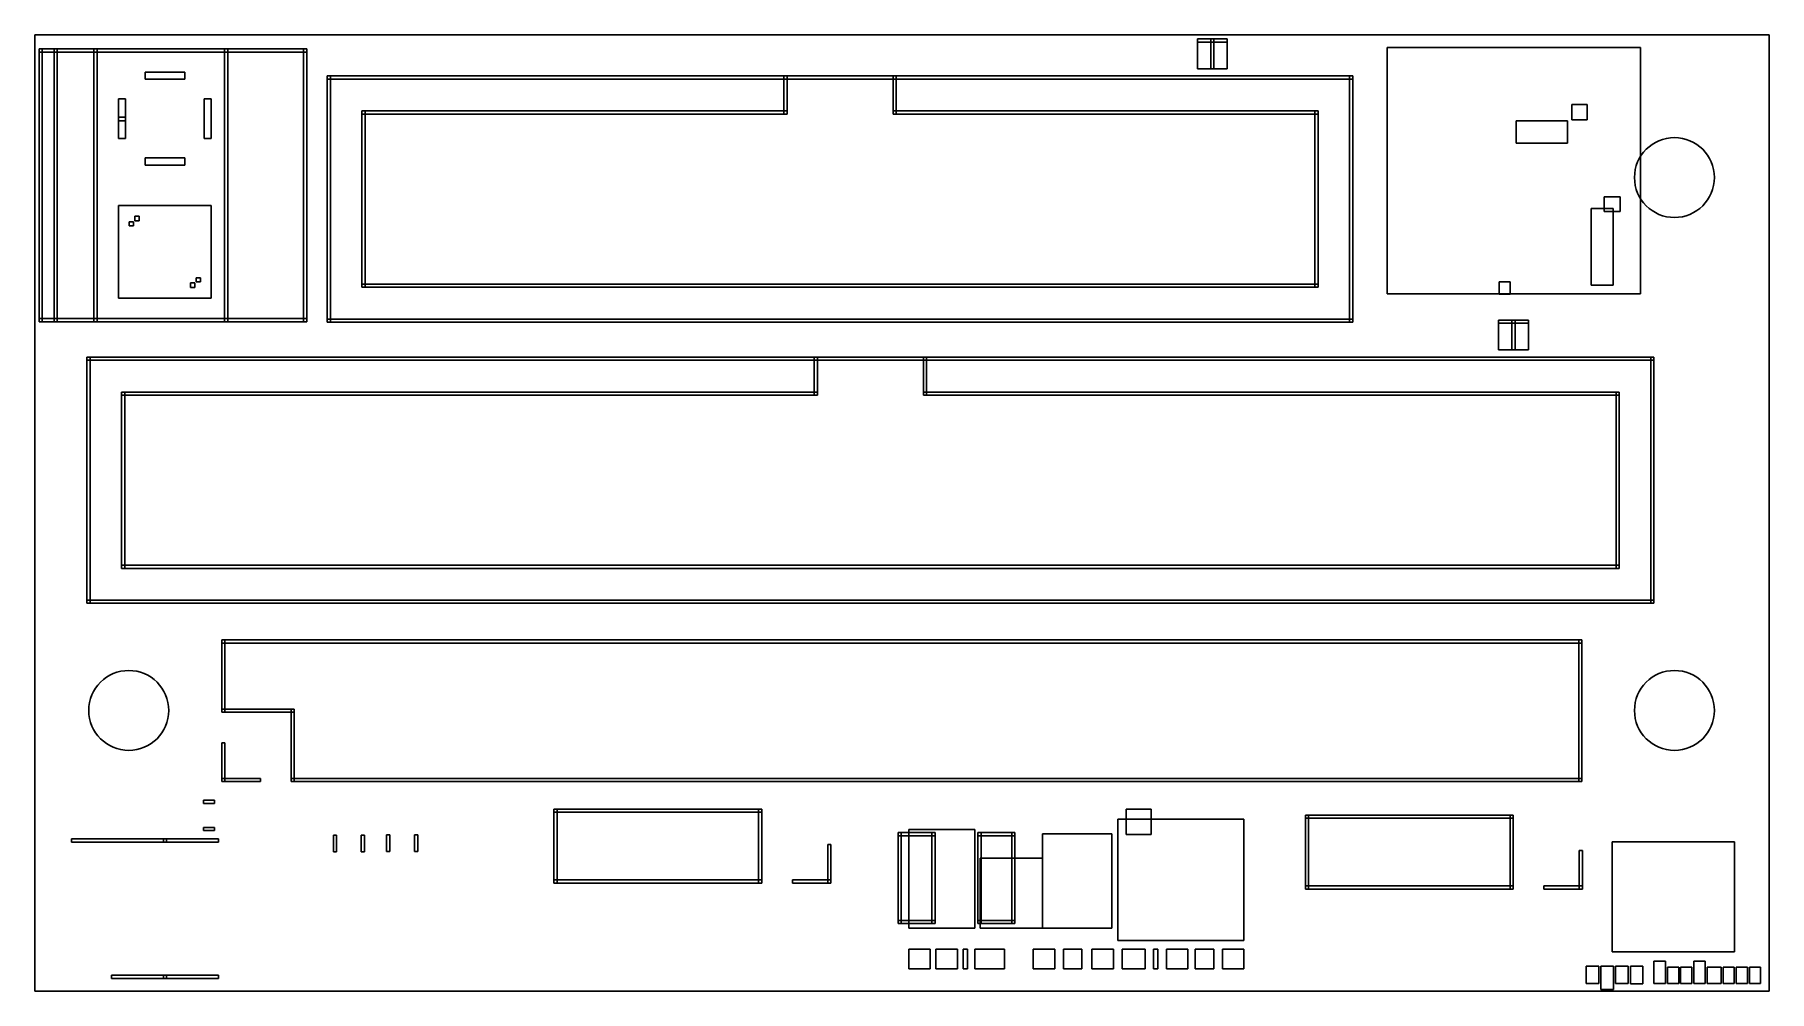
# Model space of a CAD drawing. Header units: metres. Extents: x 0 to 2563, y -1413 to 0.
import ezdxf

# ---------------------------------------------------------------- set-up
doc = ezdxf.new("R2010")
doc.units = ezdxf.units.M

msp = doc.modelspace()

# ---------------------------------------------------------------- linework, layer by layer
for p, q in [((0, 0), (2562.598425, 0)), ((0, 0), (0, -1413.385827)), ((2562.598425, 0), (2562.598425, -1413.385827)), ((0, -1413.385827), (2562.598425, -1413.385827))]:
    msp.add_line(p, q)
for centre in [(2422.440945, -211.023622), (138.976378, -998.425197), (2422.440945, -998.425197)]:
    msp.add_circle(centre, 59.055118)
at = {"layer": '1'}
for p, q in [((6.496063, -20.866142), (11.220472, -20.866142)), ((6.496063, -20.866142), (6.496063, -424.015748)), ((6.496063, -20.866142), (401.811024, -20.866142)), ((6.496063, -20.866142), (6.496063, -25.590551)), ((6.496063, -25.590551), (401.811024, -25.590551)), ((11.220472, -20.866142), (11.220472, -424.015748)), ((28.543307, -20.866142), (33.267717, -20.866142)), ((28.543307, -20.866142), (28.543307, -424.015748)), ((33.267717, -20.866142), (33.267717, -424.015748)), ((87.598425, -20.866142), (92.322835, -20.866142)), ((87.598425, -20.866142), (87.598425, -424.015748)), ((92.322835, -20.866142), (92.322835, -424.015748)), ((280.551181, -20.866142), (285.275591, -20.866142)), ((280.551181, -20.866142), (280.551181, -424.015748)), ((285.275591, -20.866142), (285.275591, -424.015748)), ((397.086614, -20.866142), (401.811024, -20.866142)), ((397.086614, -20.866142), (397.086614, -424.015748)), ((401.811024, -20.866142), (401.811024, -424.015748)), ((401.811024, -20.866142), (401.811024, -25.590551)), ((1717.716535, -6.299213), (1761.811024, -6.299213)), ((1717.716535, -6.299213), (1717.716535, -11.023622)), ((1717.716535, -6.299213), (1742.125984, -6.299213)), ((1717.716535, -6.299213), (1717.716535, -50.393701)), ((1717.716535, -11.023622), (1761.811024, -11.023622)), ((1737.401575, -6.299213), (1761.811024, -6.299213)), ((1737.401575, -6.299213), (1737.401575, -50.393701)), ((1742.125984, -6.299213), (1742.125984, -50.393701)), ((1761.811024, -6.299213), (1761.811024, -50.393701)), ((1761.811024, -6.299213), (1761.811024, -11.023622)), ((1997.868819, -18.721024), (2372.107953, -18.721024)), ((1997.868819, -18.721024), (1997.868819, -383.111496)), ((2372.107953, -18.721024), (2372.107953, -383.111496)), ((1717.716535, -50.393701), (1742.125984, -50.393701)), ((1737.401575, -50.393701), (1761.811024, -50.393701)), ((163.069213, -55.492087), (221.614173, -55.492087)), ((163.069213, -55.492087), (163.069213, -65.944882)), ((163.069213, -65.944882), (221.614173, -65.944882)), ((221.614173, -55.492087), (221.614173, -65.944882)), ((432.283465, -61.023622), (1947.244094, -61.023622)), ((432.283465, -61.023622), (432.283465, -65.748031)), ((432.283465, -61.023622), (437.007874, -61.023622)), ((432.283465, -61.023622), (432.283465, -424.80315)), ((432.283465, -65.748031), (1947.244094, -65.748031)), ((437.007874, -61.023622), (437.007874, -424.80315)), ((1106.692913, -61.023622), (1111.417323, -61.023622)), ((1106.692913, -61.023622), (1106.692913, -117.322835)), ((1111.417323, -61.023622), (1111.417323, -117.322835)), ((1268.110236, -61.023622), (1272.834646, -61.023622)), ((1268.110236, -61.023622), (1268.110236, -117.322835)), ((1272.834646, -61.023622), (1272.834646, -117.322835)), ((1942.519685, -61.023622), (1947.244094, -61.023622)), ((1942.519685, -61.023622), (1942.519685, -424.80315)), ((1947.244094, -61.023622), (1947.244094, -65.748031)), ((1947.244094, -61.023622), (1947.244094, -424.80315)), ((123.799213, -94.724409), (134.251969, -94.724409)), ((123.799213, -94.724409), (123.799213, -127.512008)), ((134.251969, -94.724409), (134.251969, -127.512008)), ((250.393701, -94.762126), (260.846496, -94.762126)), ((250.393701, -94.762126), (250.393701, -153.307087)), ((260.846496, -94.762126), (260.846496, -153.307087)), ((123.799213, -127.512008), (134.251969, -127.512008)), ((123.818898, -121.653543), (134.261575, -121.653543)), ((123.818898, -121.653543), (123.818898, -153.280236)), ((134.261575, -121.653543), (134.261575, -153.280236)), ((483.464567, -112.598425), (1111.417323, -112.598425)), ((483.464567, -112.598425), (483.464567, -117.322835)), ((483.464567, -112.598425), (488.188976, -112.598425)), ((483.464567, -112.598425), (483.464567, -373.228346)), ((483.464567, -117.322835), (1111.417323, -117.322835)), ((488.188976, -112.598425), (488.188976, -373.228346)), ((1106.692913, -112.598425), (1111.417323, -112.598425)), ((1106.692913, -112.598425), (1106.692913, -117.322835)), ((1106.692913, -117.322835), (1111.417323, -117.322835)), ((1106.692913, -117.322835), (1111.417323, -117.322835)), ((1111.417323, -112.598425), (1111.417323, -117.322835)), ((1111.417323, -112.598425), (1111.417323, -117.322835)), ((1268.110236, -112.598425), (1896.062992, -112.598425)), ((1268.110236, -112.598425), (1268.110236, -117.322835)), ((1268.110236, -117.322835), (1896.062992, -117.322835)), ((1268.110236, -117.322835), (1272.834646, -117.322835)), ((1891.338583, -112.598425), (1896.062992, -112.598425)), ((1891.338583, -112.598425), (1891.338583, -373.228346)), ((1896.062992, -112.598425), (1896.062992, -117.322835)), ((1896.062992, -112.598425), (1896.062992, -373.228346)), ((2188.638622, -127.201102), (2264.475748, -127.201102)), ((2188.638622, -127.201102), (2188.638622, -160.100354)), ((2264.475748, -127.201102), (2264.475748, -160.100354)), ((2270.689331, -103.06), (2293.280827, -103.06)), ((2270.689331, -103.06), (2270.689331, -125.921535)), ((2270.689331, -125.921535), (2293.280827, -125.921535)), ((2293.280827, -103.06), (2293.280827, -125.921535)), ((123.818898, -153.280236), (134.261575, -153.280236)), ((250.393701, -153.307087), (260.846496, -153.307087)), ((2188.638622, -160.100354), (2264.475748, -160.100354)), ((163.031496, -182.086614), (221.576457, -182.086614)), ((163.031496, -182.086614), (163.031496, -192.539409)), ((163.031496, -192.539409), (221.576457, -192.539409)), ((221.576457, -182.086614), (221.576457, -192.539409)), ((123.818898, -252.362205), (260.826772, -252.362205)), ((123.818898, -252.362205), (123.818898, -389.370079)), ((260.826772, -252.362205), (260.826772, -389.370079)), ((2318.835, -239.393543), (2342.091142, -239.393543)), ((2318.835, -239.393543), (2318.835, -261.461929)), ((2342.091142, -239.393543), (2342.091142, -261.461929)), ((139.80315, -276.417323), (145.905512, -276.417323)), ((139.80315, -276.417323), (139.80315, -282.519685)), ((145.905512, -276.417323), (145.905512, -282.519685)), ((147.874016, -268.346457), (154.409449, -268.346457)), ((147.874016, -268.346457), (147.874016, -274.92126)), ((147.874016, -274.92126), (154.409449, -274.92126)), ((154.409449, -268.346457), (154.409449, -274.92126)), ((2299.274803, -256.876299), (2331.785354, -256.876299)), ((2299.274803, -256.876299), (2299.274803, -370.184724)), ((2318.835, -261.461929), (2342.091142, -261.461929)), ((2331.785354, -256.876299), (2331.785354, -370.184724)), ((139.80315, -282.519685), (145.905512, -282.519685)), ((230.23622, -366.850394), (236.771654, -366.850394)), ((230.23622, -366.850394), (230.23622, -373.425197)), ((230.23622, -373.425197), (236.771654, -373.425197)), ((236.771654, -366.850394), (236.771654, -373.425197)), ((238.740157, -359.251969), (244.88189, -359.251969)), ((238.740157, -359.251969), (238.740157, -365.354331)), ((238.740157, -365.354331), (244.88189, -365.354331)), ((244.88189, -359.251969), (244.88189, -365.354331)), ((483.464567, -368.503937), (1896.062992, -368.503937)), ((483.464567, -368.503937), (483.464567, -373.228346)), ((483.464567, -373.228346), (1896.062992, -373.228346)), ((483.464567, -373.228346), (488.188976, -373.228346)), ((1891.338583, -373.228346), (1896.062992, -373.228346)), ((1896.062992, -368.503937), (1896.062992, -373.228346)), ((1997.868819, -383.111496), (2372.107953, -383.111496)), ((2163.327913, -365.061417), (2179.725, -365.061417)), ((2163.327913, -365.061417), (2163.327913, -383.149724)), ((2163.327913, -383.149724), (2179.725, -383.149724)), ((2179.725, -365.061417), (2179.725, -383.149724)), ((2299.274803, -370.184724), (2331.785354, -370.184724)), ((123.818898, -389.370079), (260.826772, -389.370079)), ((6.496063, -419.291339), (401.811024, -419.291339)), ((6.496063, -419.291339), (6.496063, -424.015748)), ((6.496063, -424.015748), (11.220472, -424.015748)), ((6.496063, -424.015748), (401.811024, -424.015748)), ((28.543307, -424.015748), (33.267717, -424.015748)), ((87.598425, -424.015748), (92.322835, -424.015748)), ((280.551181, -424.015748), (285.275591, -424.015748)), ((397.086614, -424.015748), (401.811024, -424.015748)), ((401.811024, -419.291339), (401.811024, -424.015748)), ((432.283465, -420.07874), (1947.244094, -420.07874)), ((432.283465, -420.07874), (432.283465, -424.80315)), ((432.283465, -424.80315), (437.007874, -424.80315)), ((432.283465, -424.80315), (1947.244094, -424.80315)), ((1942.519685, -424.80315), (1947.244094, -424.80315)), ((1947.244094, -420.07874), (1947.244094, -424.80315)), ((2162.598425, -421.653543), (2206.692913, -421.653543)), ((2162.598425, -421.653543), (2162.598425, -426.377953)), ((2162.598425, -421.653543), (2187.007874, -421.653543)), ((2162.598425, -421.653543), (2162.598425, -465.748031)), ((2162.598425, -426.377953), (2206.692913, -426.377953)), ((2182.283465, -421.653543), (2206.692913, -421.653543)), ((2182.283465, -421.653543), (2182.283465, -465.748031)), ((2187.007874, -421.653543), (2187.007874, -465.748031)), ((2206.692913, -421.653543), (2206.692913, -426.377953)), ((2206.692913, -421.653543), (2206.692913, -465.748031)), ((77.165354, -476.377953), (2392.125984, -476.377953)), ((77.165354, -476.377953), (77.165354, -481.102362)), ((77.165354, -476.377953), (81.889764, -476.377953)), ((77.165354, -476.377953), (77.165354, -840.15748)), ((77.165354, -481.102362), (2392.125984, -481.102362)), ((81.889764, -476.377953), (81.889764, -840.15748)), ((1151.574803, -476.377953), (1156.299213, -476.377953)), ((1151.574803, -476.377953), (1151.574803, -532.677165)), ((1156.299213, -476.377953), (1156.299213, -532.677165)), ((1312.992126, -476.377953), (1317.716535, -476.377953)), ((1312.992126, -476.377953), (1312.992126, -532.677165)), ((1317.716535, -476.377953), (1317.716535, -532.677165)), ((2162.598425, -465.748031), (2187.007874, -465.748031)), ((2182.283465, -465.748031), (2206.692913, -465.748031)), ((2387.401575, -476.377953), (2392.125984, -476.377953)), ((2387.401575, -476.377953), (2387.401575, -840.15748)), ((2392.125984, -476.377953), (2392.125984, -481.102362)), ((2392.125984, -476.377953), (2392.125984, -840.15748)), ((128.346457, -527.952756), (1156.299213, -527.952756)), ((128.346457, -527.952756), (128.346457, -532.677165)), ((128.346457, -527.952756), (133.070866, -527.952756)), ((128.346457, -527.952756), (128.346457, -788.582677)), ((128.346457, -532.677165), (1156.299213, -532.677165)), ((133.070866, -527.952756), (133.070866, -788.582677)), ((1151.574803, -527.952756), (1156.299213, -527.952756)), ((1151.574803, -527.952756), (1151.574803, -532.677165)), ((1151.574803, -532.677165), (1156.299213, -532.677165)), ((1151.574803, -532.677165), (1156.299213, -532.677165)), ((1156.299213, -527.952756), (1156.299213, -532.677165)), ((1156.299213, -527.952756), (1156.299213, -532.677165)), ((1312.992126, -527.952756), (2340.944882, -527.952756)), ((1312.992126, -527.952756), (1312.992126, -532.677165)), ((1312.992126, -532.677165), (1317.716535, -532.677165)), ((1312.992126, -532.677165), (2340.944882, -532.677165)), ((2336.220472, -527.952756), (2340.944882, -527.952756)), ((2336.220472, -527.952756), (2336.220472, -788.582677)), ((2340.944882, -527.952756), (2340.944882, -532.677165)), ((2340.944882, -527.952756), (2340.944882, -788.582677)), ((128.346457, -783.858268), (2340.944882, -783.858268)), ((128.346457, -783.858268), (128.346457, -788.582677)), ((128.346457, -788.582677), (2340.944882, -788.582677)), ((128.346457, -788.582677), (133.070866, -788.582677)), ((2336.220472, -788.582677), (2340.944882, -788.582677)), ((2340.944882, -783.858268), (2340.944882, -788.582677)), ((77.165354, -835.433071), (2392.125984, -835.433071)), ((77.165354, -835.433071), (77.165354, -840.15748)), ((77.165354, -840.15748), (2392.125984, -840.15748)), ((77.165354, -840.15748), (81.889764, -840.15748)), ((2387.401575, -840.15748), (2392.125984, -840.15748)), ((2392.125984, -835.433071), (2392.125984, -840.15748)), ((276.377953, -894.094488), (2285.826772, -894.094488)), ((276.377953, -894.094488), (276.377953, -898.818898)), ((276.377953, -894.094488), (281.102362, -894.094488)), ((276.377953, -894.094488), (276.377953, -1001.181102)), ((281.102362, -894.094488), (281.102362, -1001.181102)), ((2281.102362, -894.094488), (2285.826772, -894.094488)), ((2281.102362, -894.094488), (2281.102362, -1103.543307)), ((2285.826772, -894.094488), (2285.826772, -1103.543307)), ((2285.826772, -894.094488), (2285.826772, -898.818898)), ((276.377953, -898.818898), (2285.826772, -898.818898)), ((276.377953, -996.456693), (383.464567, -996.456693)), ((276.377953, -996.456693), (276.377953, -1001.181102)), ((378.740157, -996.456693), (383.464567, -996.456693)), ((378.740157, -996.456693), (378.740157, -1103.543307)), ((383.464567, -996.456693), (383.464567, -1001.181102)), ((383.464567, -996.456693), (383.464567, -1103.543307)), ((276.377953, -1001.181102), (383.464567, -1001.181102)), ((276.377953, -1001.181102), (281.102362, -1001.181102)), ((276.377953, -1046.456693), (281.102362, -1046.456693)), ((276.377953, -1046.456693), (276.377953, -1103.543307)), ((281.102362, -1046.456693), (281.102362, -1103.543307)), ((276.377953, -1098.818898), (333.464567, -1098.818898)), ((276.377953, -1098.818898), (276.377953, -1103.543307)), ((333.464567, -1098.818898), (333.464567, -1103.543307)), ((378.740157, -1098.818898), (2285.826772, -1098.818898)), ((378.740157, -1098.818898), (378.740157, -1103.543307)), ((2285.826772, -1098.818898), (2285.826772, -1103.543307)), ((276.377953, -1103.543307), (281.102362, -1103.543307)), ((276.377953, -1103.543307), (333.464567, -1103.543307)), ((378.740157, -1103.543307), (383.464567, -1103.543307)), ((378.740157, -1103.543307), (2285.826772, -1103.543307)), ((2281.102362, -1103.543307), (2285.826772, -1103.543307)), ((249.359567, -1131.102362), (265.601063, -1131.102362)), ((249.359567, -1131.102362), (249.359567, -1135.826772)), ((249.359567, -1135.826772), (265.601063, -1135.826772)), ((265.601063, -1131.102362), (265.601063, -1135.826772)), ((766.929134, -1144.094488), (1074.015748, -1144.094488)), ((766.929134, -1144.094488), (766.929134, -1148.818898)), ((766.929134, -1144.094488), (771.653543, -1144.094488)), ((766.929134, -1144.094488), (766.929134, -1253.543307)), ((766.929134, -1148.818898), (1074.015748, -1148.818898)), ((771.653543, -1144.094488), (771.653543, -1253.543307)), ((1069.291339, -1144.094488), (1074.015748, -1144.094488)), ((1069.291339, -1144.094488), (1069.291339, -1253.543307)), ((1074.015748, -1144.094488), (1074.015748, -1253.543307)), ((1074.015748, -1144.094488), (1074.015748, -1148.818898)), ((1612.688425, -1144.392756), (1649.604252, -1144.392756)), ((1612.688425, -1144.392756), (1612.688425, -1181.492874)), ((1649.604252, -1144.392756), (1649.604252, -1181.492874)), ((1877.165354, -1152.952756), (2184.251969, -1152.952756)), ((1877.165354, -1152.952756), (1877.165354, -1157.677165)), ((1877.165354, -1152.952756), (1881.889764, -1152.952756)), ((1877.165354, -1152.952756), (1877.165354, -1262.401575)), ((1881.889764, -1152.952756), (1881.889764, -1262.401575)), ((2179.527559, -1152.952756), (2184.251969, -1152.952756)), ((2179.527559, -1152.952756), (2179.527559, -1262.401575)), ((2184.251969, -1152.952756), (2184.251969, -1157.677165)), ((2184.251969, -1152.952756), (2184.251969, -1262.401575)), ((249.359567, -1171.259843), (265.601063, -1171.259843)), ((249.359567, -1171.259843), (249.359567, -1175.984252)), ((249.359567, -1175.984252), (265.601063, -1175.984252)), ((265.601063, -1171.259843), (265.601063, -1175.984252)), ((1275.393701, -1178.700787), (1330.11811, -1178.700787)), ((1275.393701, -1178.700787), (1275.393701, -1183.425197)), ((1275.393701, -1178.700787), (1280.11811, -1178.700787)), ((1275.393701, -1178.700787), (1275.393701, -1313.425197)), ((1280.11811, -1178.700787), (1280.11811, -1313.425197)), ((1291.216378, -1174.503071), (1389.015512, -1174.503071)), ((1291.216378, -1174.503071), (1291.216378, -1320.062323)), ((1325.393701, -1178.700787), (1330.11811, -1178.700787)), ((1325.393701, -1178.700787), (1325.393701, -1313.425197)), ((1330.11811, -1178.700787), (1330.11811, -1183.425197)), ((1330.11811, -1178.700787), (1330.11811, -1313.425197)), ((1389.015512, -1174.503071), (1389.015512, -1320.062323)), ((1393.503937, -1178.700787), (1448.228346, -1178.700787)), ((1393.503937, -1178.700787), (1393.503937, -1183.425197)), ((1393.503937, -1178.700787), (1398.228346, -1178.700787)), ((1393.503937, -1178.700787), (1393.503937, -1313.425197)), ((1398.228346, -1178.700787), (1398.228346, -1313.425197)), ((1443.503937, -1178.700787), (1448.228346, -1178.700787)), ((1443.503937, -1178.700787), (1443.503937, -1313.425197)), ((1448.228346, -1178.700787), (1448.228346, -1183.425197)), ((1448.228346, -1178.700787), (1448.228346, -1313.425197)), ((1600.112874, -1158.94752), (1786.287717, -1158.94752)), ((1600.112874, -1158.94752), (1600.112874, -1338.446772)), ((1786.287717, -1158.94752), (1786.287717, -1338.446772)), ((1877.165354, -1157.677165), (2184.251969, -1157.677165)), ((54.330709, -1188.188976), (194.88189, -1188.188976)), ((54.330709, -1188.188976), (54.330709, -1192.913386)), ((54.330709, -1192.913386), (194.88189, -1192.913386)), ((190.15748, -1188.188976), (271.653543, -1188.188976)), ((190.15748, -1188.188976), (190.15748, -1192.913386)), ((190.15748, -1192.913386), (271.653543, -1192.913386)), ((194.88189, -1188.188976), (194.88189, -1192.913386)), ((271.653543, -1188.188976), (271.653543, -1192.913386)), ((441.240157, -1182.491181), (445.964567, -1182.491181)), ((441.240157, -1182.491181), (441.240157, -1207.272598)), ((445.964567, -1182.491181), (445.964567, -1207.272598)), ((482.38189, -1182.491181), (487.106299, -1182.491181)), ((482.38189, -1182.491181), (482.38189, -1207.272598)), ((487.106299, -1182.491181), (487.106299, -1207.272598)), ((519.980315, -1181.999055), (524.704724, -1181.999055)), ((519.980315, -1181.999055), (519.980315, -1206.780472)), ((524.704724, -1181.999055), (524.704724, -1206.780472)), ((561.122047, -1181.999055), (565.846457, -1181.999055)), ((561.122047, -1181.999055), (561.122047, -1206.780472)), ((565.846457, -1181.999055), (565.846457, -1206.780472)), ((1171.653543, -1196.456693), (1176.377953, -1196.456693)), ((1171.653543, -1196.456693), (1171.653543, -1253.543307)), ((1176.377953, -1196.456693), (1176.377953, -1253.543307)), ((1275.393701, -1183.425197), (1330.11811, -1183.425197)), ((1393.503937, -1183.425197), (1448.228346, -1183.425197)), ((1488.922244, -1180.766378), (1591.046614, -1180.766378)), ((1488.922244, -1180.766378), (1488.922244, -1320.175906)), ((1591.046614, -1180.766378), (1591.046614, -1320.175906)), ((1612.688425, -1181.492874), (1649.604252, -1181.492874)), ((2330.383583, -1192.412835), (2511.348701, -1192.412835)), ((2330.383583, -1192.412835), (2330.383583, -1355.092244)), ((2511.348701, -1192.412835), (2511.348701, -1355.092244)), ((441.240157, -1207.272598), (445.964567, -1207.272598)), ((482.38189, -1207.272598), (487.106299, -1207.272598)), ((519.980315, -1206.780472), (524.704724, -1206.780472)), ((561.122047, -1206.780472), (565.846457, -1206.780472)), ((1396.557323, -1216.727913), (1489.084843, -1216.727913)), ((1396.557323, -1216.727913), (1396.557323, -1320.064803)), ((1489.084843, -1216.727913), (1489.084843, -1320.064803)), ((2281.889764, -1205.314961), (2286.614173, -1205.314961)), ((2281.889764, -1205.314961), (2281.889764, -1262.401575)), ((2286.614173, -1205.314961), (2286.614173, -1262.401575)), ((766.929134, -1248.818898), (1074.015748, -1248.818898)), ((766.929134, -1248.818898), (766.929134, -1253.543307)), ((766.929134, -1253.543307), (771.653543, -1253.543307)), ((766.929134, -1253.543307), (1074.015748, -1253.543307)), ((1069.291339, -1253.543307), (1074.015748, -1253.543307)), ((1074.015748, -1248.818898), (1074.015748, -1253.543307)), ((1119.291339, -1248.818898), (1176.377953, -1248.818898)), ((1119.291339, -1248.818898), (1119.291339, -1253.543307)), ((1119.291339, -1253.543307), (1176.377953, -1253.543307)), ((1171.653543, -1253.543307), (1176.377953, -1253.543307)), ((1176.377953, -1248.818898), (1176.377953, -1253.543307)), ((1877.165354, -1257.677165), (2184.251969, -1257.677165)), ((1877.165354, -1257.677165), (1877.165354, -1262.401575)), ((1877.165354, -1262.401575), (2184.251969, -1262.401575)), ((1877.165354, -1262.401575), (1881.889764, -1262.401575)), ((2179.527559, -1262.401575), (2184.251969, -1262.401575)), ((2184.251969, -1257.677165), (2184.251969, -1262.401575)), ((2229.527559, -1257.677165), (2286.614173, -1257.677165)), ((2229.527559, -1257.677165), (2229.527559, -1262.401575)), ((2229.527559, -1262.401575), (2286.614173, -1262.401575)), ((2281.889764, -1262.401575), (2286.614173, -1262.401575)), ((2286.614173, -1257.677165), (2286.614173, -1262.401575)), ((1275.393701, -1308.700787), (1330.11811, -1308.700787)), ((1275.393701, -1308.700787), (1275.393701, -1313.425197)), ((1275.393701, -1313.425197), (1280.11811, -1313.425197)), ((1275.393701, -1313.425197), (1330.11811, -1313.425197)), ((1291.216378, -1320.062323), (1389.015512, -1320.062323)), ((1325.393701, -1313.425197), (1330.11811, -1313.425197)), ((1330.11811, -1308.700787), (1330.11811, -1313.425197)), ((1393.503937, -1308.700787), (1448.228346, -1308.700787)), ((1393.503937, -1308.700787), (1393.503937, -1313.425197)), ((1393.503937, -1313.425197), (1398.228346, -1313.425197)), ((1393.503937, -1313.425197), (1448.228346, -1313.425197)), ((1396.557323, -1320.064803), (1489.084843, -1320.064803)), ((1443.503937, -1313.425197), (1448.228346, -1313.425197)), ((1448.228346, -1308.700787), (1448.228346, -1313.425197)), ((1488.922244, -1320.175906), (1591.046614, -1320.175906)), ((1291.223976, -1351.05685), (1322.770039, -1351.05685)), ((1291.223976, -1351.05685), (1291.223976, -1380.138031)), ((1322.770039, -1351.05685), (1322.770039, -1380.138031)), ((1331.513425, -1350.94752), (1363.081693, -1350.94752)), ((1331.513425, -1350.94752), (1331.513425, -1380.12252)), ((1363.081693, -1350.94752), (1363.081693, -1380.12252)), ((1371.89063, -1350.94752), (1378.062126, -1350.94752)), ((1371.89063, -1350.94752), (1371.89063, -1380.101378)), ((1378.062126, -1350.94752), (1378.062126, -1380.101378)), ((1388.813465, -1351.004094), (1432.864921, -1351.004094)), ((1388.813465, -1351.004094), (1388.813465, -1380.200866)), ((1432.864921, -1351.004094), (1432.864921, -1380.200866)), ((1475.267598, -1350.955512), (1507.173228, -1350.955512)), ((1475.267598, -1350.955512), (1475.267598, -1380.230118)), ((1507.173228, -1350.955512), (1507.173228, -1380.230118)), ((1520.112874, -1350.94752), (1547.173228, -1350.94752)), ((1520.112874, -1350.94752), (1520.112874, -1380.230118)), ((1547.173228, -1350.94752), (1547.173228, -1380.230118)), ((1561.927874, -1350.879646), (1593.839921, -1350.879646)), ((1561.927874, -1350.879646), (1561.927874, -1380.222008)), ((1593.839921, -1350.879646), (1593.839921, -1380.222008)), ((1600.112874, -1338.446772), (1786.287717, -1338.446772)), ((1606.779528, -1350.991811), (1640.50622, -1350.991811)), ((1606.779528, -1350.991811), (1606.779528, -1380.144606)), ((1640.50622, -1350.991811), (1640.50622, -1380.144606)), ((1653.001772, -1351.08752), (1659.173228, -1351.08752)), ((1653.001772, -1351.08752), (1653.001772, -1380.116024)), ((1659.173228, -1351.08752), (1659.173228, -1380.116024)), ((1672.112874, -1350.919961), (1703.617677, -1350.919961)), ((1672.112874, -1350.919961), (1672.112874, -1380.166063)), ((1703.617677, -1350.919961), (1703.617677, -1380.166063)), ((1714.335079, -1350.94752), (1741.839921, -1350.94752)), ((1714.335079, -1350.94752), (1714.335079, -1380.230118)), ((1741.839921, -1350.94752), (1741.839921, -1380.230118)), ((1754.779528, -1350.93122), (1786.294094, -1350.93122)), ((1754.779528, -1350.93122), (1754.779528, -1380.230118)), ((1786.294094, -1350.93122), (1786.294094, -1380.230118)), ((2330.383583, -1355.092244), (2511.348701, -1355.092244)), ((1291.223976, -1380.138031), (1322.770039, -1380.138031)), ((1331.513425, -1380.12252), (1363.081693, -1380.12252)), ((1371.89063, -1380.101378), (1378.062126, -1380.101378)), ((1388.813465, -1380.200866), (1432.864921, -1380.200866)), ((1475.267598, -1380.230118), (1507.173228, -1380.230118)), ((1520.112874, -1380.230118), (1547.173228, -1380.230118)), ((1561.927874, -1380.222008), (1593.839921, -1380.222008)), ((1606.779528, -1380.144606), (1640.50622, -1380.144606)), ((1653.001772, -1380.116024), (1659.173228, -1380.116024)), ((1672.112874, -1380.166063), (1703.617677, -1380.166063)), ((1714.335079, -1380.230118), (1741.839921, -1380.230118)), ((1754.779528, -1380.230118), (1786.294094, -1380.230118)), ((2292.097874, -1376.167913), (2310.781102, -1376.167913)), ((2292.097874, -1376.167913), (2292.097874, -1401.969291)), ((2310.781102, -1376.167913), (2310.781102, -1401.969291)), ((2313.850984, -1376.226969), (2332.491575, -1376.226969)), ((2313.850984, -1376.226969), (2313.850984, -1410.479173)), ((2332.491575, -1376.226969), (2332.491575, -1410.479173)), ((2335.539409, -1376.25185), (2354.237402, -1376.25185)), ((2335.539409, -1376.25185), (2335.539409, -1401.957126)), ((2354.237402, -1376.25185), (2354.237402, -1401.957126)), ((2357.74, -1376.188622), (2375.920118, -1376.188622)), ((2357.74, -1376.188622), (2357.74, -1402.519961)), ((2375.920118, -1376.188622), (2375.920118, -1402.519961)), ((2392.097874, -1369.076654), (2409.062992, -1369.076654)), ((2392.097874, -1369.076654), (2392.097874, -1401.94937)), ((2409.062992, -1369.076654), (2409.062992, -1401.94937)), ((2412.097874, -1377.653543), (2429.168346, -1377.653543)), ((2412.097874, -1377.653543), (2412.097874, -1401.94937)), ((2429.168346, -1377.653543), (2429.168346, -1401.94937)), ((2431.559055, -1377.615866), (2448.344055, -1377.615866)), ((2431.559055, -1377.615866), (2431.559055, -1401.94937)), ((2448.344055, -1377.615866), (2448.344055, -1401.94937)), ((2450.956772, -1369.039409), (2467.920118, -1369.039409)), ((2450.956772, -1369.039409), (2450.956772, -1401.932677)), ((2467.920118, -1369.039409), (2467.920118, -1401.932677)), ((2470.955, -1377.555669), (2491.348701, -1377.555669)), ((2470.955, -1377.555669), (2470.955, -1401.839961)), ((2491.348701, -1377.555669), (2491.348701, -1401.839961)), ((2494.333583, -1377.555669), (2510.777283, -1377.555669)), ((2494.333583, -1377.555669), (2494.333583, -1401.94937)), ((2510.777283, -1377.555669), (2510.777283, -1401.94937)), ((2513.812165, -1377.601417), (2530.205866, -1377.601417)), ((2513.812165, -1377.601417), (2513.812165, -1401.94937)), ((2530.205866, -1377.601417), (2530.205866, -1401.94937)), ((2533.244488, -1377.677402), (2549.634409, -1377.677402)), ((2533.244488, -1377.677402), (2533.244488, -1401.809646)), ((2549.634409, -1377.677402), (2549.634409, -1401.809646)), ((113.385827, -1389.76378), (194.88189, -1389.76378)), ((113.385827, -1389.76378), (113.385827, -1394.488189)), ((113.385827, -1394.488189), (194.88189, -1394.488189)), ((190.15748, -1389.76378), (271.653543, -1389.76378)), ((190.15748, -1389.76378), (190.15748, -1394.488189)), ((190.15748, -1394.488189), (271.653543, -1394.488189)), ((194.88189, -1389.76378), (194.88189, -1394.488189)), ((271.653543, -1389.76378), (271.653543, -1394.488189)), ((2292.097874, -1401.969291), (2310.781102, -1401.969291)), ((2335.539409, -1401.957126), (2354.237402, -1401.957126)), ((2357.74, -1402.519961), (2375.920118, -1402.519961)), ((2392.097874, -1401.94937), (2409.062992, -1401.94937)), ((2412.097874, -1401.94937), (2429.168346, -1401.94937)), ((2431.559055, -1401.94937), (2448.344055, -1401.94937)), ((2450.956772, -1401.932677), (2467.920118, -1401.932677)), ((2470.955, -1401.839961), (2491.348701, -1401.839961)), ((2494.333583, -1401.94937), (2510.777283, -1401.94937)), ((2513.812165, -1401.94937), (2530.205866, -1401.94937)), ((2533.244488, -1401.809646), (2549.634409, -1401.809646)), ((2313.850984, -1410.479173), (2332.491575, -1410.479173))]:
    msp.add_line(p, q, dxfattribs=at)

doc.saveas('drawing.dxf')
